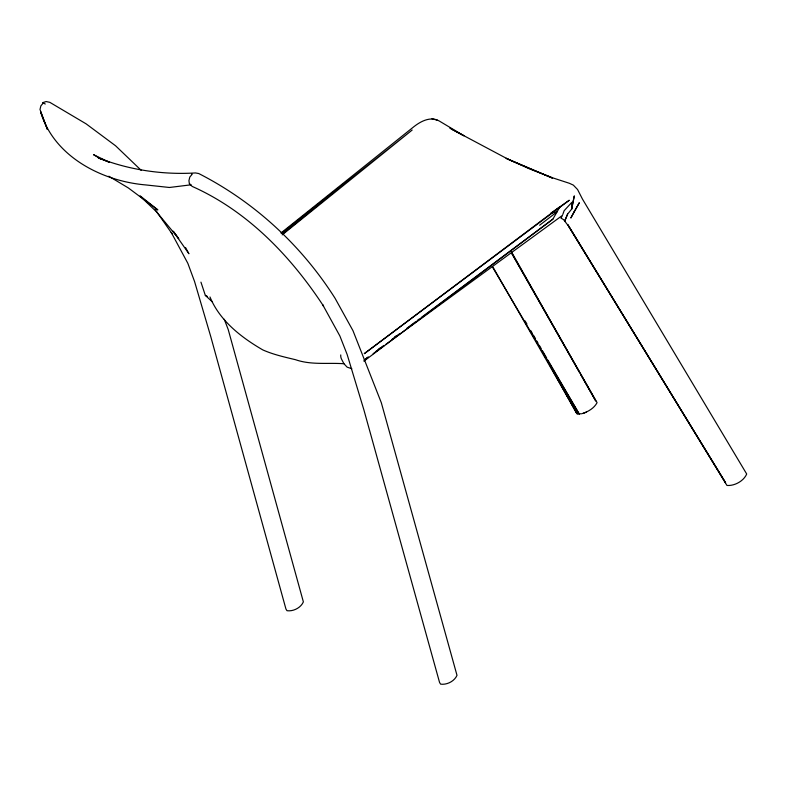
<?xml version="1.0" encoding="UTF-8"?>
<svg xmlns="http://www.w3.org/2000/svg" width="786" height="786" viewBox="0 0 786 786"><rect width="100%" height="100%" fill="white"/><g stroke="black" fill="none" stroke-linecap="round" stroke-linejoin="round"><path stroke-width="1.18" d="M562.815 214.431L564.132 210.707L571.835 202.346L571.618 209.174L567.61 214.087L564.702 221.102L567.61 214.087M560.978 218.174L562.481 215.354L385.975 344.268M363.908 361.157L552.872 219.147L559.946 206.797L364.252 353.68L569.29 200.243L550.731 213.261M282.498 233.992L347.766 180.682L281.83 233.147M282.194 234.876L412.178 130.034L285.161 230.701M280.936 233.02L413.986 126.615C420.991 121.152 430.738 116.023 439.364 121.064L463.927 135.772L452.048 129.415M539.618 225.238L557.068 211.827L551.782 213.026M378.872 349.013L380.827 347.54M394.493 337.184L396.449 335.71M376.052 351.322L383.912 345.447M391.752 339.552L399.622 333.696M406.5 328.558L415.342 321.946M417.307 320.482L419.272 319.008M421.237 317.544L552.872 219.147M364.282 360.185L368.221 357.296M373.154 353.68L384 345.722M586.474 412.08L582.534 413.574C588.311 411.569 594.147 408.209 597.085 402.658L511.44 252.65M42.572 102.711L46.119 101.551L49.783 102.318L86.087 123.834L115.601 145.803L141.274 170.405M581.62 413.75L577.248 413.878L576.266 412.778L550.121 365.726M351.833 368.722L347.147 367.16L343.934 363.731C327.683 362.572 311.295 365.195 295.477 359.693C284.434 357.041 273.282 354.565 262.858 349.937C241.243 337.42 219.707 320.698 209.98 296.961M437.232 120.12L431.966 118.794M561.45 218.41L563.552 219.599L568.003 225.386L725.576 482.742L567.865 224.737L726.962 485.453C734.546 486.082 743.713 481.061 746.7 474.017L582.446 199.054L577.582 189.534L573.338 185.113L569.28 183.256L553.717 178.186L530.098 169.128L506.096 158.3L552.538 178.137L510.124 160.206M191.499 173.922L192.206 174.227L189.809 177.066L188.935 180.672L189.397 183.914L191.057 184.808L169.412 187.481L145.803 184.936C101.807 181.193 53.703 156.522 40.548 111.632L47.435 129.503L39.998 109.47L40.882 105.855L43.269 103.025L45.274 104.007M200.941 282.135L205.343 295.418L207.386 296.41M449.847 128.226L509.014 159.715M100.873 159.067L93.563 154.685L109.234 162.24L98.211 157.829C128.973 169.933 162.486 174.944 195.459 172.94L198.72 173.529C254.507 201.982 301.569 245.448 335.072 298.287L352.963 330.651L381.328 402.756L457 675.341C454.396 681.295 446.979 685.019 440.612 684.154L439.561 682.454L363.889 409.87L347.147 354.486L339.886 335.995L322.781 304.899L323.577 306.176C290.761 256.128 247.551 211.07 192.177 186.41L189.858 184.179M108.812 176.221L128.354 187.952L157.858 209.921L140.134 195.832M205.343 295.418L212.515 302.011M140.448 196.431L156.385 211.699L178.717 238.6L173.844 231.909M173.107 231.123L188.915 253.76L185.525 247.541M154.852 209.125L172.036 233.727L171.25 232.45L187.825 263.29L194.564 281.535L210.786 336.673L285.937 609.012L286.998 610.712C293.355 611.577 300.773 607.843 303.376 601.899L228.225 329.56L224.256 319.254M492.252 266.641L579.321 414.173L547.891 360.116M525.077 320.894L526.934 324.078M530.629 330.434L532.476 333.618M533.714 335.73L535.561 338.913M536.789 341.036L538.027 343.158M539.255 345.27L541.102 348.453M542.34 350.576L546.653 357.994M492.989 267.181L577.248 413.878L558.787 380.729M511.391 252.837L579.361 372.191M580.579 374.323L595.749 400.958L511.195 251.382M553.423 371.1L555.211 374.313M556.4 376.445L557.588 378.587M532.898 334.718L534.677 337.921M542.399 351.823L543.588 353.965M544.777 356.107L545.965 358.239M547.744 361.452L548.933 363.584M343.934 363.731L341.635 359.33A9.638 8.587 3 0 1 340.751 354.938M574.252 196.078L571.618 209.174L574.252 196.078M573.878 212.171L570.832 218.036L579.341 202.709L573.878 212.171M368.133 357.149L364.232 360.106L368.192 357.198"/></g></svg>
